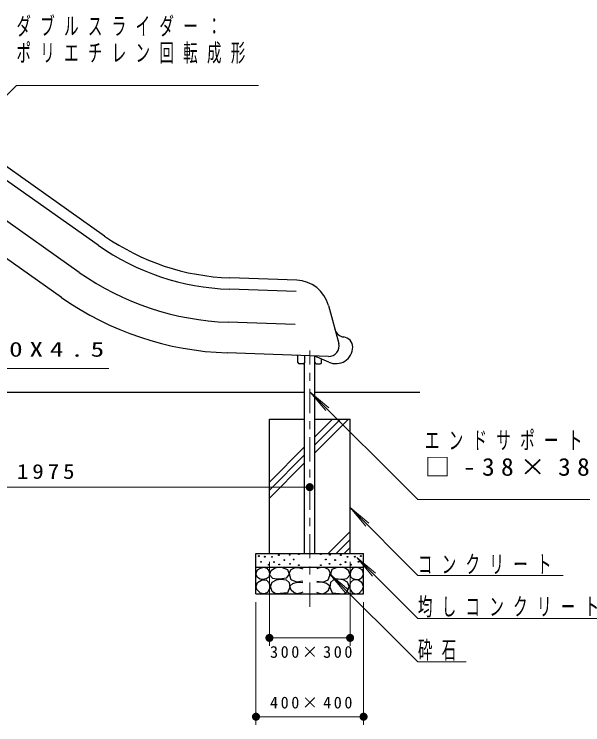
# Model space of a CAD drawing. Units: millimetres on the paper, scale 1:30. Extents: x -365 to 0, y -40 to 257.
# Drawn here: x -199.8 to -129.4, y 61.7 to 149.7 of the extents above; entities that cross this region are included whole.
import ezdxf

# ---------------------------------------------------------------- set-up
doc = ezdxf.new("R2010")
doc.units = ezdxf.units.MM
doc.linetypes.add('USER2', pattern=[6, 3, -1, 1, -1])
doc.layers.add('LY_1', color=7, linetype='Continuous', lineweight=13)
doc.styles.add('ＭＳ ゴシック', font='')
doc.styles.get('ＭＳ ゴシック').set_extended_font_data('MS Gothic')

# ---------------------------------------------------------------- blocks, each defined once
blk = doc.blocks.new('filled_dot')
at = {"color": 0, "linetype": 'Continuous', "lineweight": -2, "const_width": 1.25}
blk.add_lwpolyline([(-0.625, 0, 1), (0.625, 0, 1)], format="xyb", close=True, dxfattribs=at)

msp = doc.modelspace()

# ---------------------------------------------------------------- linework, layer by layer
at = {"layer": 'LY_1'}
for p, q in [((-199.539, 140.913), (-206.06, 134.392)), ((-199.539, 140.913), (-169.539, 140.913)), ((-234.897, 105.823), (-188.1, 105.823)), ((-163.125, 102.907), (-161.197, 100.609)), ((-163.125, 102.907), (-160.827, 100.979)), ((-149.812, 89.594), (-163.125, 102.907)), ((-162.551, 95.402), (-158.389, 99.563)), ((-162.551, 96.392), (-159.379, 99.563)), ((-162.551, 97.382), (-160.369, 99.563)), ((-168.187, 91.746), (-163.822, 96.11)), ((-168.187, 90.756), (-163.822, 95.12)), ((-168.187, 89.766), (-163.822, 94.13)), ((-163.187, 91.128), (-229.021, 91.128)), ((-149.812, 89.594), (-115.924, 89.594)), ((-158.187, 88.595), (-156.258, 86.297)), ((-158.187, 88.595), (-155.888, 86.667)), ((-149.791, 80.204), (-158.187, 88.595)), ((-160.914, 82.897), (-158.187, 85.624)), ((-159.924, 82.897), (-158.187, 84.634)), ((-158.934, 82.897), (-158.187, 83.644)), ((-168.187, 81.897), (-168.187, 71.452)), ((-158.187, 81.897), (-158.187, 71.452)), ((-157.353, 82.401), (-155.425, 80.102)), ((-157.353, 82.401), (-155.055, 80.472)), ((-149.791, 74.838), (-157.353, 82.401)), ((-160.683, 80.331), (-158.752, 78.036)), ((-160.683, 80.331), (-158.382, 78.407)), ((-149.791, 69.473), (-160.683, 80.331)), ((-149.791, 80.204), (-131.791, 80.204)), ((-169.853, 76.897), (-169.853, 61.685)), ((-156.52, 76.897), (-156.52, 61.685)), ((-149.791, 74.838), (-125.791, 74.838)), ((-158.187, 72.452), (-168.187, 72.452)), ((-149.791, 69.473), (-143.791, 69.473)), ((-156.52, 62.685), (-169.853, 62.685))]:
    msp.add_line(p, q, dxfattribs=at)
at = {"layer": 'LY_1', "lineweight": 25}
for p, q in [((-188.61, 122.251), (-211.507, 138.409)), ((-189.413, 121.104), (-212.31, 137.262)), ((-191.764, 117.746), (-214.662, 133.904)), ((-193.944, 114.633), (-215.993, 130.197)), ((-164.812, 116.771), (-173.095, 117.06)), ((-164.86, 115.371), (-173.144, 115.661)), ((-160.87, 113.635), (-159.607, 108.921)), ((-165.003, 111.274), (-173.287, 111.563)), ((-160.875, 107.327), (-173.42, 107.765)), ((-163.817, 106.597), (-163.817, 107.43)), ((-164.651, 106.597), (-164.651, 107.298)), ((-163.822, 102.897), (-163.822, 106.552)), ((-162.552, 102.897), (-162.552, 107.386)), ((-160.81, 106.613), (-162.549, 107.372)), ((-161.717, 106.597), (-161.717, 107.009)), ((-164.017, 106.397), (-164.451, 106.397)), ((-162.351, 106.397), (-161.917, 106.397)), ((-227.536, 102.897), (-163.822, 102.897)), ((-163.822, 82.897), (-163.822, 102.897)), ((-162.552, 102.897), (-149.546, 102.897)), ((-162.551, 82.897), (-162.551, 102.897)), ((-168.187, 82.897), (-168.187, 99.563)), ((-168.187, 99.563), (-163.822, 99.563)), ((-162.551, 99.563), (-158.187, 99.563)), ((-158.187, 82.897), (-158.187, 99.563)), ((-169.853, 77.897), (-169.853, 82.897)), ((-169.853, 82.897), (-156.52, 82.897)), ((-156.52, 77.897), (-156.52, 82.897)), ((-169.853, 81.23), (-156.52, 81.23)), ((-169.853, 77.897), (-156.52, 77.897))]:
    msp.add_line(p, q, dxfattribs=at)
at = {"layer": 'LY_1', "linetype": 'USER2'}
msp.add_line((-163.187, 76.315), (-163.187, 108.049), dxfattribs=at)
at = {"layer": 'LY_1', "lineweight": 25}
for points in [[(-169.829, 80.303), (-169.799, 80.582), (-169.68, 80.872), (-169.311, 81.081), (-168.882, 81.221), (-168.513, 81.111), (-168.254, 80.752), (-168.174, 80.403), (-168.244, 79.984), (-168.523, 79.795), (-168.912, 79.695), (-169.341, 79.715), (-169.65, 79.954)], [(-167.284, 79.712), (-167.763, 79.822), (-168.174, 80.26), (-167.968, 80.794), (-167.558, 81.109), (-167.201, 81.219), (-166.599, 81.178), (-165.928, 80.918), (-165.75, 80.342), (-166.133, 79.863), (-166.667, 79.767)], [(-159.09, 79.712), (-158.61, 79.822), (-158.199, 80.26), (-158.405, 80.794), (-158.816, 81.109), (-159.172, 81.219), (-159.774, 81.178), (-160.445, 80.918), (-160.623, 80.342), (-160.24, 79.863), (-159.706, 79.767)], [(-156.544, 80.303), (-156.574, 80.582), (-156.694, 80.872), (-157.062, 81.081), (-157.491, 81.221), (-157.86, 81.111), (-158.119, 80.752), (-158.199, 80.403), (-158.129, 79.984), (-157.85, 79.795), (-157.461, 79.695), (-157.033, 79.715), (-156.724, 79.954)], [(-168.842, 77.92), (-169.311, 78), (-169.729, 78.429), (-169.839, 78.838), (-169.65, 79.326), (-169.171, 79.605), (-168.583, 79.665), (-168.244, 79.306), (-168.084, 78.778), (-168.204, 78.449), (-168.443, 78.07)], [(-166.873, 77.946), (-167.448, 77.932), (-167.831, 78.22), (-168.051, 78.822), (-167.845, 79.356), (-167.325, 79.658), (-166.763, 79.712), (-166.119, 79.63), (-165.736, 79.329), (-165.654, 78.726), (-165.969, 78.055)], [(-159.5, 77.946), (-158.925, 77.932), (-158.542, 78.22), (-158.323, 78.822), (-158.528, 79.356), (-159.048, 79.658), (-159.61, 79.712), (-160.254, 79.63), (-160.637, 79.329), (-160.719, 78.726), (-160.404, 78.055)], [(-157.531, 77.92), (-157.062, 78), (-156.644, 78.429), (-156.534, 78.838), (-156.724, 79.326), (-157.202, 79.605), (-157.79, 79.665), (-158.129, 79.306), (-158.289, 78.778), (-158.169, 78.449), (-157.93, 78.07)]]:
    msp.add_lwpolyline(points, close=True, dxfattribs=at)
for points in [[(-164.051, 79.466), (-164.353, 79.425), (-164.791, 79.37), (-165.476, 79.63), (-165.668, 80.192), (-165.709, 80.562), (-165.489, 80.918), (-165.092, 81.137), (-164.627, 81.192), (-164.161, 81.068), (-164.051, 81.013)], [(-162.322, 79.466), (-162.02, 79.425), (-161.582, 79.37), (-160.897, 79.63), (-160.706, 80.192), (-160.665, 80.562), (-160.884, 80.918), (-161.281, 81.137), (-161.747, 81.192), (-162.212, 81.068), (-162.322, 81.013)], [(-164.038, 78.11), (-164.243, 78.028), (-164.75, 77.932), (-165.147, 78.083), (-165.503, 78.384), (-165.654, 78.863), (-165.27, 79.192), (-164.764, 79.37), (-164.325, 79.37), (-164.051, 79.302)], [(-162.335, 78.11), (-162.13, 78.028), (-161.623, 77.932), (-161.226, 78.083), (-160.87, 78.384), (-160.719, 78.863), (-161.103, 79.192), (-161.61, 79.37), (-162.048, 79.37), (-162.322, 79.302)]]:
    msp.add_lwpolyline(points, dxfattribs=at)
for centre in [(-165.681, 82.737), (-164.545, 82.84), (-161.828, 82.84), (-160.692, 82.737), (-169.501, 82.592), (-169.233, 81.869), (-168.758, 82.51), (-167.87, 82.489), (-167.622, 81.849), (-167.023, 82.716), (-166.342, 82.097), (-165.186, 82.158), (-161.188, 82.158), (-160.031, 82.097), (-159.35, 82.716), (-158.751, 81.849), (-158.503, 82.489), (-157.615, 82.51), (-157.14, 81.869), (-156.872, 82.592), (-168.262, 81.518), (-166.982, 81.539), (-165.64, 81.622), (-164.545, 81.456), (-161.828, 81.456), (-160.733, 81.622), (-159.391, 81.539), (-158.111, 81.518)]:
    msp.add_circle(centre, 0.05, dxfattribs=at)
for centre, radius, start, end in [((-172.09, 145.842), 28.8, 234.99913, 268), ((-172.09, 145.842), 30.2, 234.99913, 268), ((-172.09, 145.842), 34.3, 234.99913, 268), ((-164.959, 112.54), 4.233, 15, 88), ((-172.09, 145.842), 38.1, 234.99913, 268), ((-158.852, 110.998), 1.267, 195, 263.91491), ((-159.121, 108.479), 1.267, 0, 83.91491), ((-160.83, 108.593), 1.267, 268, 15), ((-159.963, 108.546), 2.11, 246.33159, 358.19709), ((-164.851, 107.298), 0.2, 0, 54.78448), ((-164.451, 106.597), 0.2, 180, 270), ((-164.017, 106.597), 0.2, 270, 0), ((-162.629, 107.189), 0.2, 66.42695, 88), ((-162.351, 106.597), 0.2, 180, 270), ((-161.917, 106.597), 0.2, 270, 353.95408)]:
    msp.add_arc(centre, radius, start, end, dxfattribs=at)

# ---------------------------------------------------------------- block references
at = {"layer": 'LY_1', "xscale": 0.4, "yscale": 0.4, "rotation": 180}
for p in [(-163.187, 91.128), (-158.187, 72.452), (-156.52, 62.685)]:
    msp.add_blockref('filled_dot', p, dxfattribs=at)
at = {"layer": 'LY_1', "xscale": 0.4, "yscale": 0.4}
for p in [(-168.187, 72.452), (-169.853, 62.685)]:
    msp.add_blockref('filled_dot', p, dxfattribs=at)

# ---------------------------------------------------------------- texts
at = {"layer": 'LY_1', "style": 'ＭＳ ゴシック'}
for s, insert, char_height, attachment_point in [('\\T1.64;\\W0.6;ダブルスライダー：', (-199.539, 149.363), 2.199, 1), ('\\T1.64;\\W0.6;ポリエチレン回転成形', (-199.539, 146.063), 2.199, 1), ('\\T1.5;\\W1.35;-200X50X4.5', (-215.6, 108.198), 1.833, 4), ('\\T1.64;\\W0.6;エンドサポート：', (-148.924, 98.044), 2.199, 1), ('\\T1.5;\\W1.05;□-38×38×1.5', (-148.924, 94.744), 2.199, 1), ('\\T1.33;\\W1.15;1975', (-195.676, 92.128), 1.833, 8), ('\\T1.64;\\W0.6;コンクリート', (-149.791, 80.354), 2.199, 7), ('\\T1.64;\\W0.6;均しコンクリート', (-149.791, 74.988), 2.199, 7), ('\\T1.64;\\W0.6;砕石', (-149.791, 69.623), 2.199, 7), ('\\T1.32;300×300', (-162.85, 71.452), 1.466, 2), ('\\T1.32;400×400', (-162.85, 63.685), 1.466, 8)]:
    msp.add_mtext(s, dxfattribs=dict(at, insert=insert, char_height=char_height, attachment_point=attachment_point))

doc.saveas('drawing.dxf')
